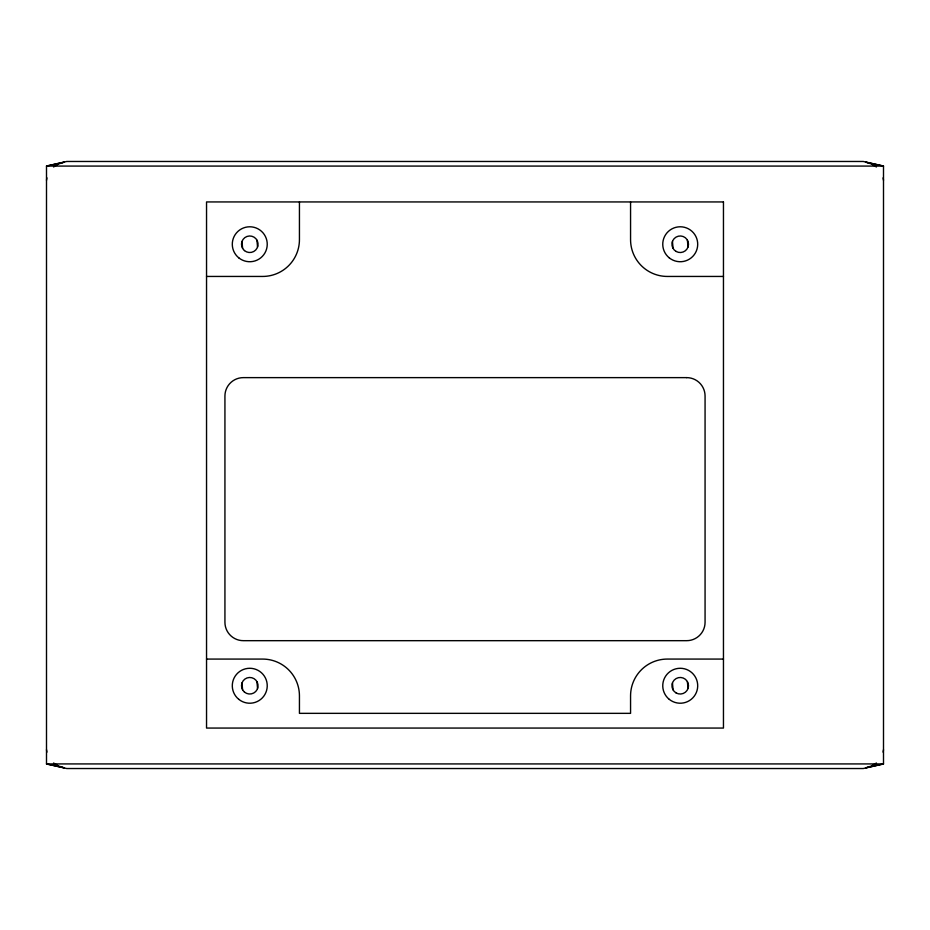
<?xml version="1.0" encoding="UTF-8"?>
<svg xmlns="http://www.w3.org/2000/svg" width="930" height="930" viewBox="0 0 930 930"><rect width="100%" height="100%" fill="white"/><g stroke="black" fill="none" stroke-linecap="round" stroke-linejoin="round"><path stroke-width="1.4" d="M46.5 180.281L46.907 177.851M883.093 752.149L883.5 749.72M53.58 166.981L58.578 163.994L64.403 162.111L46.5 166.075L46.5 763.925L66.739 768.529L863.261 768.529L883.5 763.925L883.5 166.075L863.261 161.471L66.739 161.471L46.5 166.075L883.5 166.075L865.598 162.111L871.422 163.994L876.42 166.981M876.42 763.019L871.422 766.006L865.598 767.889L883.5 763.925L46.5 763.925L64.403 767.889L58.578 766.006L53.58 763.019M206.541 276.443L262.644 276.443A36.793 36.793 0 0 0 299.437 239.649L299.437 201.938M723.459 276.443L667.356 276.443A36.793 36.793 0 0 1 630.563 239.649L630.563 201.938M206.541 659.079L262.644 659.079A36.793 36.793 0 0 1 299.437 695.861L299.437 713.345L630.563 713.345L630.563 695.861A36.793 36.793 0 0 1 667.356 659.068L723.459 659.079M883.093 177.851L883.5 180.281M46.5 749.72L46.907 752.149M687.398 240.114L688.002 247.089M672.448 241.416L673.064 248.391M687.398 681.609L688.002 688.584M672.448 682.911L673.064 689.886M256.936 240.114L257.552 247.089M241.998 241.416L242.602 248.391M256.936 681.609L257.552 688.584M241.998 682.911L242.602 689.886M723.459 201.938L206.541 201.938L206.541 728.062L723.459 728.062L723.459 201.938M686.665 377.627L243.335 377.627A18.391 18.391 0 0 0 224.932 396.017L224.932 622.286A18.391 18.391 0 0 0 243.335 640.677L686.665 640.677A18.391 18.391 0 0 0 705.068 622.286L705.068 396.017A18.391 18.391 0 0 0 686.665 377.627M669.286 699.372A17.472 17.472 0 0 0 697.5 688.409A17.472 17.472 0 0 0 673.901 669.461A17.472 17.472 0 0 0 669.286 699.372M676.087 692.92A8.277 8.277 0 0 0 688.502 685.747A8.277 8.277 0 0 0 676.087 678.575A8.277 8.277 0 0 0 676.087 692.92M238.824 257.877A17.472 17.472 0 0 0 267.038 246.915A17.472 17.472 0 0 0 243.451 227.966A17.472 17.472 0 0 0 238.824 257.877M244.451 250.589A8.277 8.277 0 0 0 257.924 245.694A8.277 8.277 0 0 0 246.938 236.476A8.277 8.277 0 0 0 244.451 250.589M669.286 257.877A17.472 17.472 0 0 0 697.5 246.915A17.472 17.472 0 0 0 673.901 227.966A17.472 17.472 0 0 0 669.286 257.877M676.087 251.426A8.277 8.277 0 0 0 688.502 244.253A8.277 8.277 0 0 0 676.087 237.08A8.277 8.277 0 0 0 676.087 251.426M238.824 699.372A17.472 17.472 0 0 0 267.038 688.409A17.472 17.472 0 0 0 243.451 669.461A17.472 17.472 0 0 0 238.824 699.372M244.451 692.083A8.277 8.277 0 0 0 257.924 687.189A8.277 8.277 0 0 0 246.938 677.97A8.277 8.277 0 0 0 244.451 692.083"/></g></svg>
